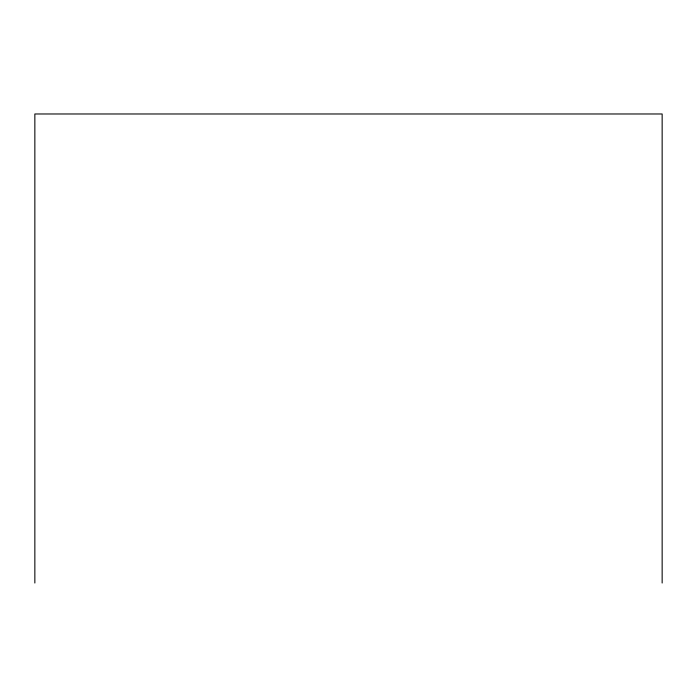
<?xml version="1.0" encoding="UTF-8"?>
<svg xmlns="http://www.w3.org/2000/svg" width="697" height="697" viewBox="0 0 697 697"><rect width="100%" height="100%" fill="white"/><g stroke="black" fill="none" stroke-linecap="round" stroke-linejoin="round"><path stroke-width="1.05" d="M662.15 583.023L662.15 113.977L34.85 113.977L34.85 583.023"/></g></svg>
